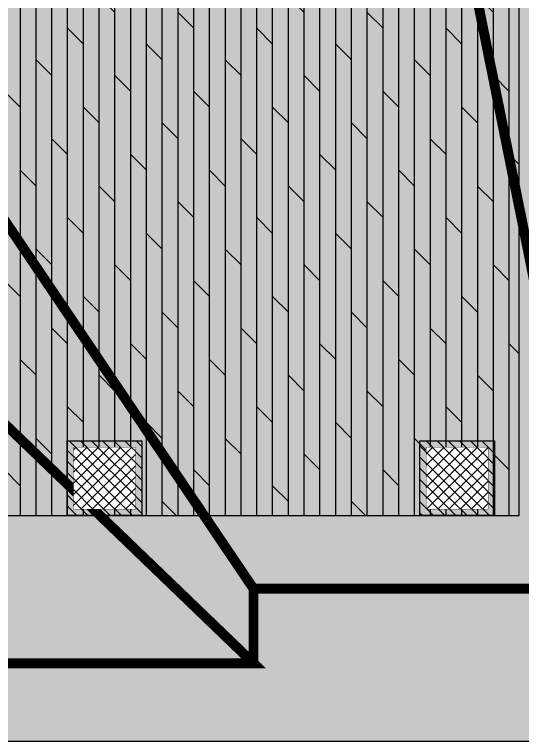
# Model space of a CAD drawing. Header units: millimetres. Extents: x -620 to 17580, y -3355 to 14690.
# Drawn here: x 11608 to 13653, y -2960 to -34 of the extents above; entities that cross this region are included whole.
import ezdxf

# ---------------------------------------------------------------- set-up
doc = ezdxf.new("R2010")
doc.units = ezdxf.units.MM
doc.header["$LTSCALE"] = 150
doc.set_wipeout_variables(frame=1)
doc.linetypes.add('DASHED', pattern=[0.75, 0.5, -0.25])
for name, color, linetype in [('ad-Elevation 10', 8, 'Continuous'), ('ad-MS Columns', 1, 'Continuous'), ('ad-RCC', 3, 'Continuous'), ('ad-RCC Hatch', 125, 'Continuous')]:
    doc.layers.add(name, color=color, linetype=linetype)
for name, color, linetype, true_color in [('ad-Primary Roof', 5, 'Continuous', 0x0000ff), ('ad-Secondary Roof', 6, 'Continuous', 0xff00ff), ('ad-Verandah', 7, 'Continuous', 0xa57c52)]:
    doc.layers.add(name, color=color, linetype=linetype, true_color=true_color)

# ---------------------------------------------------------------- blocks, each defined once
blk = doc.blocks.new('1625E_Roof Plan')
at = {"layer": 'ad-Primary Roof', "linetype": 'DASHED', "ltscale": 2, "const_width": 40}
blk.add_lwpolyline([(12570, -2645), (2380, -2645), (7475, 2255)], close=True, dxfattribs=at)
blk.add_lwpolyline([(12570, -2645), (12570, -2345)], dxfattribs=at)
at = {"layer": 'ad-Secondary Roof', "linetype": 'DASHED', "ltscale": 2, "const_width": 40}
for points in [[(13950, 5195), (13188.8, 1425), (13950, -2345)], [(12570, 5195), (10022.5, 1425), (12570, -2345), (13950, -2345), (13950, 5195)]]:
    blk.add_lwpolyline(points, close=True, dxfattribs=at)
blk = doc.blocks.new('A$C42b14ea2')
at = {"layer": 'ad-RCC Hatch', "transparency": 33554687}
h = blk.add_hatch(dxfattribs=at)
h.set_pattern_fill('ANSI31', color=256, scale=10)
h.set_pattern_definition([(45, (13250, 8645), (-22.45064, 22.45064), [])])
h.paths.add_polyline_path([(0, 0), (300, 0), (300, 300), (0, 300)])
at = {"layer": 'ad-RCC'}
blk.add_lwpolyline([(0, 0), (300, 0), (300, 300), (0, 300)], close=True, dxfattribs=at)
blk = doc.blocks.new('1625E_Columns')
at = {"layer": 'ad-RCC', "xscale": -1}
for p in [(12120, -2050), (13540, -2050)]:
    blk.add_blockref('A$C42b14ea2', p, dxfattribs=at)
blk = doc.blocks.new('zw$B0BD')
blk.add_wipeout([(0, 0), (250, 0), (250, -250), (0, -250)])
at = {"layer": 'ad-MS Columns'}
h = blk.add_hatch(dxfattribs=at)
h.set_pattern_fill('ANSI31', color=256, scale=10)
h.set_pattern_definition([(45, (4e-12, -250), (-22.4506, 22.4506), [])])
h.paths.add_polyline_path([(0, 0), (250, 0), (250, -250), (0, -250)])
at = {"layer": 'ad-MS Columns', "const_width": 1}
blk.add_lwpolyline([(0, 0), (250, 0), (250, -250), (0, -250)], close=True, dxfattribs=at)
blk = doc.blocks.new('zw$BD87')
at = {"layer": 'ad-MS Columns'}
for p in [(-275, -1775), (1145, -1775)]:
    blk.add_blockref('zw$B0BD', p, dxfattribs=at)
blk = doc.blocks.new('zw$3055')
at = {"transparency": 33554559}
h = blk.add_hatch(dxfattribs=at)
h.set_pattern_fill('GRASS', color=74, angle=180)
h.set_pattern_definition([(270, (14550, -10400), (17.960512, -17.960512), [4.7625, -31.158524]), (225, (14550, -10400), (17.96051, -17.96051), [4.7625, -20.6375]), (315, (14550, -10400), (17.96051, 17.96051), [4.7625, -20.6375])])
h.paths.add_polyline_path([(14550, -16580), (9750, -16580), (9750, -15670), (13640, -15670), (13640, -10475), (14550, -10475)])
h = blk.add_hatch(color=256, dxfattribs=at)
h.dxf.hatch_style = 1
h.set_gradient(color1=(153, 204, 0), color2=(63, 127, 0), tint=1, name='INVSPHERICAL')
h.paths.add_polyline_path([(14550, -16580), (9750, -16580), (9750, -15670), (13640, -15670), (13640, -10475), (14550, -10475)])
at = {"layer": 'ad-Verandah', "transparency": 33554559}
h = blk.add_hatch(color=256, dxfattribs=at)
h.dxf.hatch_style = 1
h.paths.add_polyline_path([(13640, -8875), (12120, -8875), (12120, -13620), (6200, -13620), (6200, -15670), (13640, -15670)])
at = {"layer": 'ad-Verandah', "transparency": 33554687}
h = blk.add_hatch(dxfattribs=at)
h.set_pattern_fill('DOLMIT', color=256, scale=10, angle=90)
h.set_pattern_definition([(90, (-1084315.54, 661200.024), (-63.5, 5e-14), []), (135, (-1084315.54, 661200.02), (-126.999913, -126.999913), [89.80256, -179.605122])])
h.paths.add_polyline_path([(13640, -8875), (12120, -8875), (12120, -13620), (6200, -13620), (6200, -15670), (13640, -15670)])
at = {"layer": 'ad-Elevation 10'}
blk.add_lwpolyline([(14550, -16580), (9750, -16580), (9750, -15670), (13640, -15670), (13640, -10475), (14550, -10475)], close=True, dxfattribs=at)
at = {"layer": 'ad-Verandah', "lineweight": 9}
blk.add_lwpolyline([(13640, -8875), (12120, -8875), (12120, -13620), (6200, -13620), (6200, -15670), (13640, -15670)], close=True, dxfattribs=at)

msp = doc.modelspace()

# ---------------------------------------------------------------- block references
at = {"layer": 'ad-Verandah', "rotation": 360}
msp.add_blockref('zw$3055', (0, 13620), dxfattribs=at)

# ---------------------------------------------------------------- next in the draw order: block references
msp.add_blockref('1625E_Roof Plan', (0, 0))

# ---------------------------------------------------------------- next in the draw order: block references
at = {"layer": 'ad-MS Columns'}
msp.add_blockref('zw$BD87', (12120, 0), dxfattribs=at)

# ---------------------------------------------------------------- next in the draw order: block references
msp.add_blockref('1625E_Columns', (0, 0))

doc.saveas('drawing.dxf')
